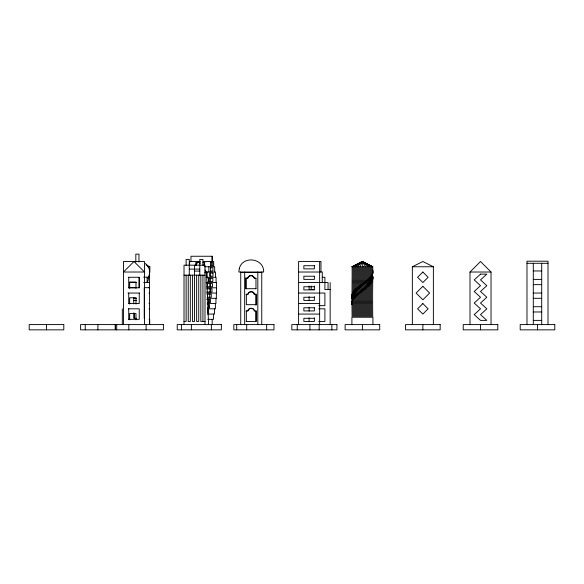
<?xml version="1.0" encoding="UTF-8"?>
<svg xmlns="http://www.w3.org/2000/svg" width="584" height="584" viewBox="0 0 584 584"><rect width="100%" height="100%" fill="white"/><g stroke="black" fill="none" stroke-linecap="round" stroke-linejoin="round"><path stroke-width="0.88" d="M204.984 273.071L204.984 272.02L215.496 272.02L215.496 277.283M353.831 297.256L351.926 296.205L351.729 297.256L353.882 298.307L354.218 295.154M351.838 301.461L351.816 302.512L351.838 301.461L372.753 301.461M372.753 298.307L351.794 298.307L351.816 297.256L372.753 297.256M370.694 278.334L370.811 277.283L372.767 278.334L372.913 277.283L351.897 277.283M351.904 274.122L372.628 274.122L372.782 273.071M372.183 281.488L372.183 280.437L370.782 282.539L369.752 281.488L366.65 285.693L366.504 286.744L368.898 284.642L368.898 285.693M351.918 301.461L352.115 300.41L372.753 300.41M357.226 287.795L357.277 289.898L358.233 288.846L358.496 286.744M370.49 279.386L370.76 278.334L372.512 279.386L372.847 278.334L372.847 279.386M147.518 282.13L148.971 277.283M351.904 275.173L372.22 275.173L372.541 274.122M352.188 300.41L352.553 299.358L352.553 300.41M369.694 281.488L370.563 279.386L372.11 280.437L372.607 279.386L372.607 280.437M354.583 294.102L354.152 295.154L352.67 294.102L352.13 295.154L352.13 294.102M360.131 266.764L362.438 261.508L372.942 266.764L351.889 266.764M365.693 287.795L365.693 286.744L365.219 288.846M372.132 275.173L371.636 276.225L371.636 275.173M147.701 278.181C151 273.611 149.927 266.822 145.38 263.493M352.656 299.358L353.196 298.307L353.196 299.358M355.744 292L354.532 294.102L353.305 293.051L352.597 294.102L352.597 293.051M359.262 287.795L359.832 286.744L363.912 283.59L358.24 288.846M370.906 277.283L371.563 276.225M353.284 298.307L353.984 297.256L353.984 298.307M354.057 290.949L354.057 292L355.043 290.949L355.7 292L356.488 290.949M370.818 277.283L370.008 278.334L370.008 277.283M354.05 297.256L354.897 296.205L354.897 297.256M357.335 289.898L356.452 290.949L356.021 288.846M195.238 265.45L198.589 261.508L200.166 263.61M369.906 278.334L366.628 281.488L366.628 280.437M357.554 266.764L362.438 261.508L372.694 266.764M354.962 296.205L357.101 294.102L357.101 295.154M365.664 286.744L366.672 285.693M470.003 324.594L470.003 272.02L480.515 261.508L491.034 272.02L491.034 324.594M365.693 286.744L360.27 292L358.459 293.051L359.737 292L359.737 293.051M361.401 285.693L365.27 282.539L363.949 283.59L363.949 282.539M361.335 290.949L359.766 292L363.518 288.846L363.518 289.898M361.182 262.676L362.438 261.508L372.468 266.764M363.825 289.898L363.825 288.846L361.124 290.949L361.102 292M355.313 266.764L362.438 261.508L371.745 266.764M361.029 262.464L362.438 261.508L368.358 265.012M353.554 266.764L362.438 261.508L370.168 266.764M365.35 282.189L366.577 281.488L365.321 282.539L365.321 281.488M355.452 265.45L362.438 261.508L364.569 263.085M359.145 293.051L357.167 294.102L358.372 293.051L358.372 294.102M352.4 266.764L362.438 261.508L368.059 266.764M352.174 266.764L362.438 261.508L363.657 262.822M351.933 266.764L362.438 261.508L365.569 266.764M412.348 324.594L412.348 266.764L422.86 261.508L433.372 266.764L433.372 324.594M357.423 294.453L356.006 295.154L355.948 296.205M251.281 308.294L250.529 308.381A3.365 3.365 0 0 0 247.996 310.922L246.112 310.922M200.465 261.508L189.632 261.508L189.632 265.012M203.181 261.508L213.693 261.508L213.693 266.764M200.02 262.559L195.866 262.559L195.866 265.713M202.896 262.559L204.969 262.559M210.97 262.559L212.707 262.559L212.707 265.713L210.97 265.713M526.987 263.296L548.011 263.296M147.796 266.764L149.854 266.764L149.854 272.02L149.234 272.02M204.473 266.764L214.664 266.764L214.664 272.02M412.348 266.764L433.372 266.764M210.401 267.815L212.926 267.815L212.926 270.969L210.401 270.969M351.889 267.815L372.906 267.815M351.904 268.866L372.921 268.866M189.274 269.129L199.786 269.129M351.904 269.918L372.921 269.918M351.904 270.969L372.921 270.969L372.869 273.071L351.904 273.071M533.294 270.969L541.704 270.969M194.53 271.1L199.786 271.1M298.599 272.02L322.273 272.02L322.273 282.539M351.904 272.02L372.921 272.02L372.702 270.969M470.003 272.02L491.034 272.02M240.732 272.443L261.756 272.443M184.018 275.173L205.05 275.173M351.904 276.225L372.796 276.225L372.833 277.283L371.424 276.575M143.62 277.174L147.124 277.174L147.124 282.43M128.327 277.283L139.248 277.283L139.248 287.795L128.349 287.795M147.19 277.283L149.592 277.283M206.159 277.283L216.087 277.283L216.087 282.539M322.273 277.283L324.901 277.283L324.901 289.511L330.157 289.511M207.977 278.334L212.839 278.334L212.839 281.488L207.977 281.488M246.112 278.334L247.755 278.334A3.365 3.365 0 0 1 251.04 275.699L251.792 275.787A3.365 3.365 0 0 1 254.325 278.334L255.967 278.334M351.897 278.334L372.913 278.334L372.913 277.283M351.882 279.386L372.899 279.386M533.294 279.386L541.704 279.386M351.882 280.437L372.899 280.437M351.86 281.488L372.884 281.488M129.334 282.43L136.342 282.43M143.62 282.43L149.489 282.43M206.159 282.539L216.438 282.539L216.438 287.795M298.599 282.539L328.055 282.539L328.055 289.511M351.86 282.539L372.884 282.539M206.962 283.59L212.51 283.59L212.51 286.744L206.962 286.744M351.838 283.59L372.862 283.59M351.838 284.642L372.862 284.642M533.294 284.642L541.704 284.642M351.816 285.693L372.84 285.693M314.367 286.744L303.855 286.744L303.855 289.898L314.367 289.898L314.382 286.021M351.816 286.744L372.84 286.744M129.334 287.686L136.342 287.686M149.489 287.686L144.233 287.686L144.233 318.287M148.927 287.795L149.657 287.795M206.743 287.795L216.525 287.795L216.525 293.051L206.743 293.051M351.794 287.795L372.818 287.795M246.112 288.693L255.967 288.693M206.707 288.846L211.992 288.846L211.992 292L206.707 292M351.794 288.846L372.818 288.846M314.382 289.511L309.126 289.511L309.126 286.021M351.772 289.898L372.796 289.898M351.772 290.949L372.796 290.949M351.75 292L372.774 292M127.962 293.051L139.474 293.051M148.986 293.051L149.657 293.051M298.599 293.051L324.901 293.051L324.901 305.666L318.762 305.666M351.75 293.051L372.774 293.051M533.294 293.051L541.704 293.051M207.072 294.102L211.298 294.102L211.298 297.256L207.072 297.256M351.736 294.102L372.76 294.102M246.112 294.628L247.755 294.628A3.365 3.365 0 0 1 251.04 292L251.792 292.08A3.365 3.365 0 0 1 254.325 294.628L255.967 294.628L255.967 305.14M351.736 295.154L372.76 295.154M372.753 296.205L351.729 296.205L351.794 298.307M314.367 297.256L303.855 297.256L303.855 300.41L314.367 300.41L314.382 296.657M133.422 298.307L136.517 298.307M207.196 298.307L216.365 298.307L216.365 293.051M533.294 298.307L541.704 298.307M206.714 299.358L210.437 299.358L210.437 302.512L207.283 302.512M372.753 299.358L352.145 299.358L352.488 300.41M133.867 300.541L136.525 300.541M372.76 303.563L351.736 303.563L351.736 302.512L372.76 302.512M128.349 303.563L139.248 303.563L139.248 293.051M148.986 303.563L149.716 303.563M207.196 303.563L215.956 303.563L215.956 298.307M298.599 303.563L319.63 303.563M207.335 304.614L209.568 304.614L209.568 307.768L207.335 307.768M351.75 304.614L372.774 304.614M351.75 305.666L372.774 305.666M351.765 306.717L372.796 306.717M533.294 306.717L541.704 306.717M351.765 307.768L372.796 307.768M128.349 308.819L139.248 308.819L139.248 319.339L128.349 319.339M149.051 308.819L149.716 308.819M207.451 308.819L215.401 308.819L215.401 303.563M318.762 308.819L324.901 308.819L324.901 321.441L318.762 321.441M351.787 308.819L372.818 308.819M351.787 309.87L372.818 309.87M351.809 310.922L372.84 310.922M351.809 311.973L372.84 311.973M533.294 311.973L541.704 311.973M351.838 313.024L372.862 313.024M207.473 314.075L214.54 314.075L214.54 308.819M298.599 314.075L319.63 314.075M351.838 314.075L372.862 314.075M351.86 315.126L372.884 315.126M351.86 316.178L372.884 316.178M136.342 318.287L133.714 318.287L133.714 312.885M314.367 318.287L303.855 318.287L303.855 321.441L314.367 321.441L314.382 317.835M149.051 319.339L149.701 319.339L149.701 324.594M207.794 319.339L213.459 319.339L213.459 314.075M533.294 320.39L541.704 320.39M184.018 321.441L186.121 321.441L186.121 275.173M205.05 321.441L200.838 321.441L200.838 275.173M246.112 321.441L256.135 321.441L256.135 310.922L254.325 310.922A3.365 3.365 0 0 0 251.792 308.381M353.349 299.008L351.889 298.307L352.05 299.358L352.05 298.307M146.007 264.888L149.854 266.764M370.227 280.437L371.526 281.488L371.592 282.539M355.065 293.051L354.116 292L353.262 293.051L353.262 292M204.896 269.918L206.473 272.02L208.576 324.594M368.409 283.59L368.854 284.642L370.833 282.539L370.833 283.59M372.402 269.918L372.796 270.969L372.796 269.918M351.736 302.512L351.823 304.614M367.584 284.642L367.759 286.744M362.438 261.508L362.868 266.764M372.833 272.02L372.869 273.071M138.977 262.034L138.977 254.149L135.824 254.149L135.824 262.041M548.011 324.594L548.011 261.194L526.987 261.194L526.987 324.594M541.704 263.296L541.704 324.594M537.499 324.594L537.499 329.851M533.294 263.296L533.294 324.594M480.515 324.594L480.515 329.851M422.86 324.594L422.86 329.851M372.935 324.594L372.935 317.236L351.904 317.236L351.904 324.594M372.796 277.283L372.504 275.173L372.504 276.225M372.628 273.071L372.628 274.122M372.22 274.122L372.22 275.173M370.906 276.225L370.811 278.334M370.76 278.334L370.76 279.386M369.928 284.642L369.928 283.59L369.139 282.539L369.139 283.59M369.752 281.488L369.752 282.539M368.949 278.334L368.949 279.386L365.774 281.488L367.796 280.437L367.854 279.386M366.54 287.795L366.54 286.744L363.861 288.846L364.635 287.795L364.635 288.846M362.554 283.59L362.554 284.642M362.481 289.898L362.481 290.949M362.416 324.594L362.416 329.851M361.168 284.642L361.168 285.693L360.306 286.744L360.306 285.693M359.802 285.693L359.802 286.744L354.992 290.949L354.992 289.898M355.7 290.949L355.7 292M353.919 295.154L353.919 296.205L352.21 295.154L351.838 296.205L351.838 295.154M353.831 296.205L353.882 298.307M352.115 300.41L352.115 301.461M331.843 324.594L331.843 329.851M330.157 282.539L330.157 324.594M320.959 272.02L320.959 261.508L298.599 261.508L298.599 324.594M319.63 261.508L319.63 324.594M319.185 324.594L319.185 329.851M311.228 286.021L311.228 289.511M309.9 324.594L309.9 329.851M309.126 296.657L309.126 300.3M309.126 307.498L309.126 311.097M309.126 317.835L309.126 321.893M297.241 324.594L297.241 329.851M266.669 324.594L266.669 329.851M261.756 272.02L261.756 324.594M257.814 272.02L257.814 324.594M255.967 288.846L255.967 278.181L254.325 278.181A3.365 3.365 0 0 0 251.792 275.641L251.04 275.553A3.365 3.365 0 0 0 247.755 278.181L246.112 278.181L246.112 288.846M255.967 310.922L255.967 321.441M246.689 324.594L246.689 329.851M246.353 310.922L246.353 321.441M245.762 277.838L245.762 288.627M244.674 272.02L244.674 324.594M240.732 272.02L240.732 324.594M236.702 324.594L236.702 329.851M212.357 261.508L212.357 256.252L190.968 256.252L190.968 261.508M212.174 319.339L212.174 324.594M211.992 256.252L211.992 261.508M211.386 262.559L211.386 265.713M211.371 324.594L211.371 329.851M210.612 267.815L210.612 270.969M210.569 273.071L210.569 276.225M210.59 278.334L210.59 281.488M210.452 283.59L210.452 286.744M210.401 261.508L210.401 266.764M210.255 288.846L210.255 292M210.167 288.846L210.167 292M209.86 283.59L209.86 286.744M209.736 294.102L209.736 297.256M209.327 278.334L209.327 281.488M209.16 299.358L209.16 302.512M208.868 266.764L208.868 272.02M208.816 299.358L208.816 302.512M208.51 278.334L208.51 281.488M208.568 304.614L208.568 307.768M207.612 294.102L207.612 297.256M207.269 283.59L207.269 286.744M207.108 272.02L207.108 277.283M204.984 324.594L205.05 265.187L184.018 265.187L184.018 324.594M204.582 262.559L204.582 265.713M204.174 262.559L204.174 265.713M202.94 265.187L202.94 259.406L199.786 259.406L199.786 275.173M202.94 275.173L202.94 321.441M198.735 275.173L198.735 321.441L196.633 321.441L196.633 275.173M196.275 262.559L196.275 264.924M194.53 265.187L194.53 321.441L192.428 321.441L192.428 275.173M191.391 324.594L191.391 329.851M190.326 275.173L190.326 321.441L188.223 321.441L188.223 275.173M189.274 275.173L189.274 259.406L186.121 259.406L186.121 265.187M181.405 324.594L181.405 329.851M149.592 272.02L149.489 324.594M146.109 324.594L146.109 329.851M144.503 324.594L144.503 261.508L123.472 261.508L123.472 324.594M139.138 277.283L139.138 287.795M135.984 288.321L135.984 282.014L129.677 282.014L129.677 288.321M135.984 304.089L135.984 297.782L129.677 297.782L129.677 304.089M135.984 319.864L135.984 313.55L129.677 313.55L129.677 319.864M134.524 313.199L134.524 318.462M133.714 297.584L133.714 303.884M128.808 324.594L128.808 329.851M128.728 277.283L128.728 287.795M128.728 293.051L128.728 303.563M128.728 308.819L128.728 319.339M122.319 308.819L122.319 324.594M116.691 324.594L116.691 329.851M97.893 324.594L97.893 329.851M85.242 324.594L85.242 329.851M46.501 324.594L46.501 329.851M254.566 310.922A3.365 3.365 0 0 0 252.032 308.381L251.04 308.294A3.365 3.365 0 0 0 247.755 310.922M239.257 268.815L238.834 272.02L263.647 272.02C264.275 258.062 242.265 255.164 239.257 268.815M133.984 261.508L123.472 272.02L144.503 272.02L133.984 261.508M422.86 272.02L417.604 277.283L422.86 282.539L428.116 277.283L422.86 272.02M422.86 286.306L416.115 293.051L422.86 299.796L429.605 293.051L422.86 286.306M422.86 303.563L417.604 308.819L422.86 314.075L428.116 308.819L422.86 303.563M480.515 274.122L474.208 279.911L480.515 285.693L474.208 291.474L480.515 297.256L474.208 303.038L480.515 308.819L474.208 314.601L480.515 320.39L486.822 320.39L480.515 314.601L486.822 308.819L480.515 303.038L486.822 297.256L480.515 291.474L486.822 285.693L480.515 279.911L486.822 274.122L480.515 274.122M251.281 291.533L250.529 291.62A3.365 3.365 0 0 0 247.996 294.161L246.353 294.161L246.353 304.68L256.208 304.68L256.208 294.161L254.566 294.161A3.365 3.365 0 0 0 252.032 291.62L251.281 291.533M314.367 265.713L303.855 265.713L303.855 268.866L314.367 268.866L314.367 265.713M212.977 273.071L209.627 273.071L209.627 276.225L212.977 276.225L212.977 273.071M314.367 276.225L303.855 276.225L303.855 279.386L314.367 279.386L314.367 276.225M314.367 307.768L303.855 307.768L303.855 310.922L314.367 310.922L314.367 307.768M208.444 309.87L207.765 309.87L207.765 313.024L208.444 313.024L208.444 309.87M63.802 324.594L29.2 324.594L29.2 329.851L63.802 329.851L63.802 324.594M115.194 324.594L80.599 324.594L80.599 329.851L115.194 329.851L115.194 324.594M163.41 324.594L115.53 324.594L115.53 329.851L163.41 329.851L163.41 324.594M221.358 324.594L177.229 324.594L177.229 329.851L221.358 329.851L221.358 324.594M273.976 324.594L233.819 324.594L233.819 329.851L273.976 329.851L273.976 324.594M336.939 324.594L291.81 324.594L291.81 329.851L336.939 329.851L336.939 324.594M379.717 324.594L345.122 324.594L345.122 329.851L379.717 329.851L379.717 324.594M440.161 324.594L405.559 324.594L405.559 329.851L440.161 329.851L440.161 324.594M497.816 324.594L463.214 324.594L463.214 329.851L497.816 329.851L497.816 324.594M554.8 324.594L520.198 324.594L520.198 329.851L554.8 329.851L554.8 324.594"/></g></svg>
